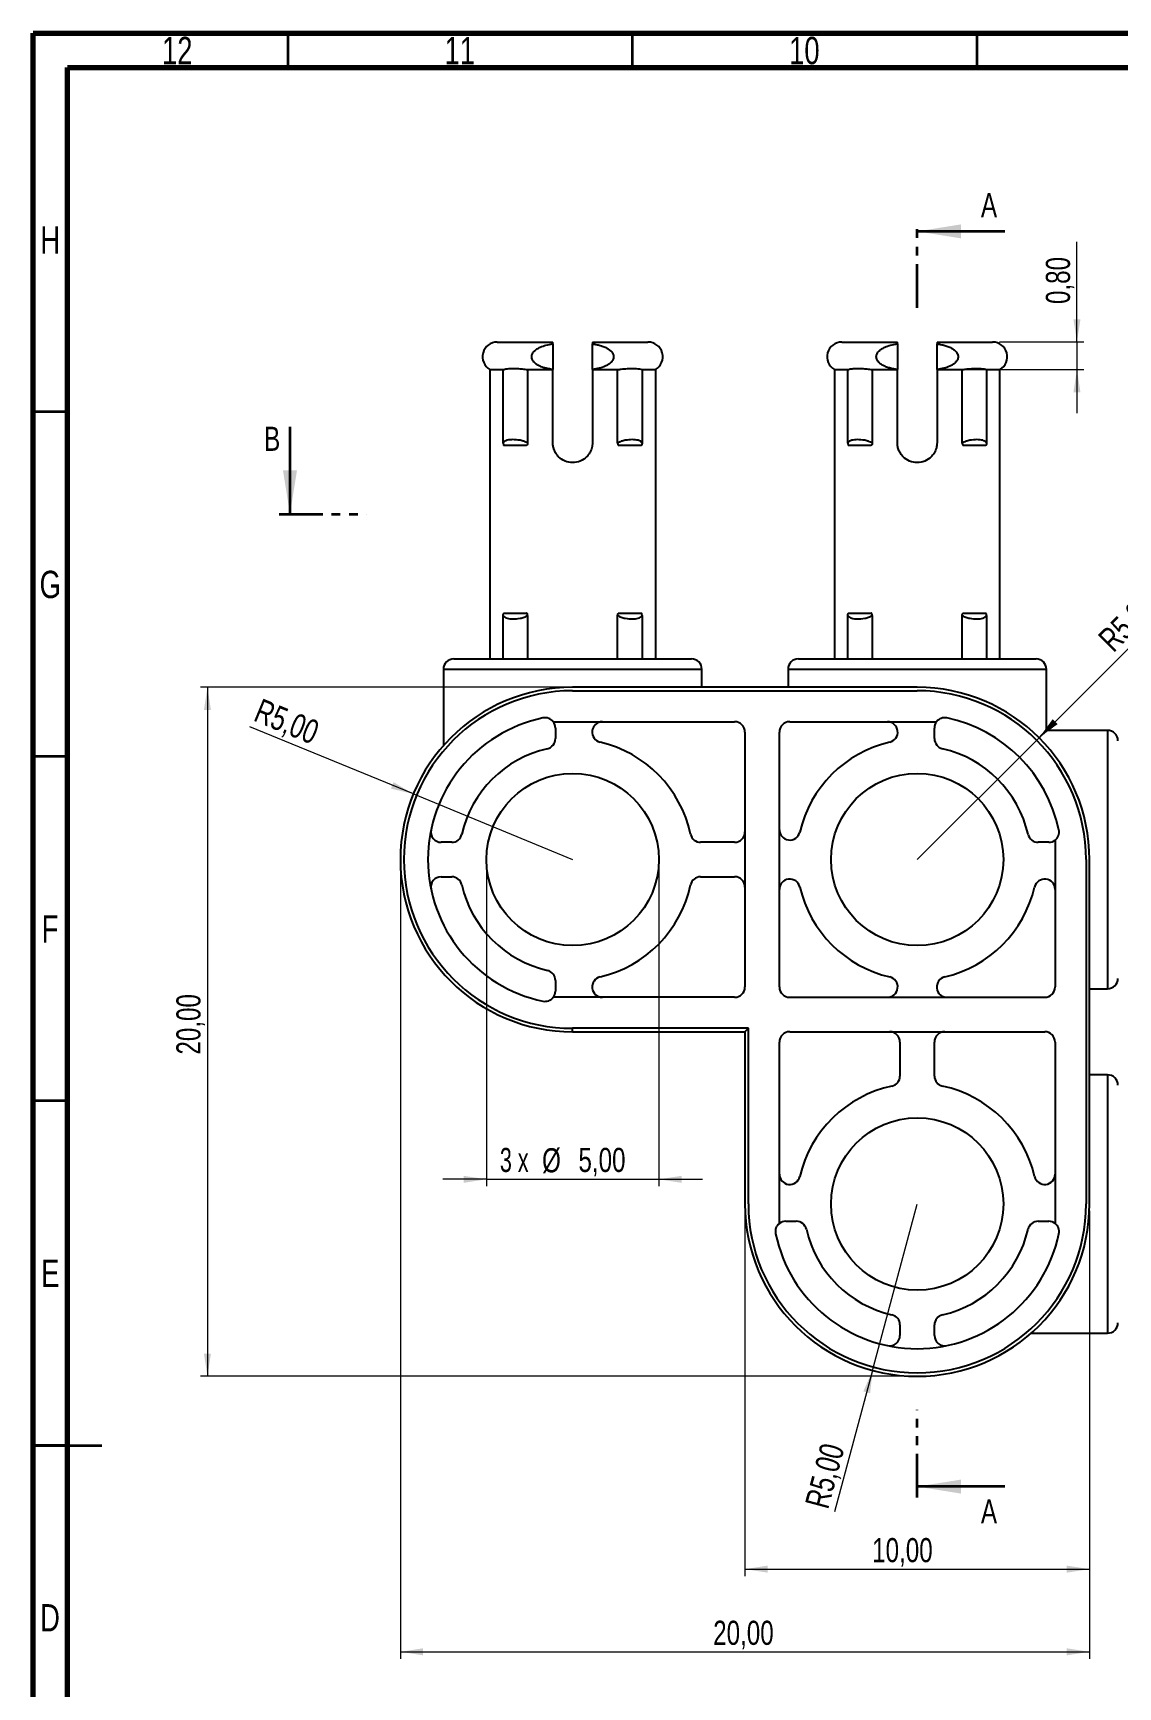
# Model space of a CAD drawing. Header units: millimetres. Extents: x 15 to 589, y 5 to 415.
# Drawn here: x 15 to 172.4, y 174.9 to 415 of the extents above; entities that cross this region are included whole.
import ezdxf

# ---------------------------------------------------------------- set-up
doc = ezdxf.new("R2010")
doc.units = ezdxf.units.MM
doc.linetypes.add('PHANTOM', pattern=[12.7, 6.35, -1.27, 1.27, -1.27, 1.27, -1.27])
doc.styles.add('SLDTEXTSTYLE0', font='TXT', dxfattribs={"width": 0.75})
doc.styles.add('SLDTEXTSTYLE5', font='TXT', dxfattribs={"width": 0.666667})
doc.dimstyles.new('SLDDIMSTYLE0', dxfattribs={"dimtxt": 3.5, "dimasz": 3.302, "dimexe": 0, "dimexo": 0.0625, "dimgap": 0.875, "dimtad": 1, "dimlfac": 0.2, "dimrnd": 1e-09, "dimzin": 12, "dimdsep": 46, "dimtxsty": 'SLDTEXTSTYLE0', "dimsah": 1, "dimcen": 0.09, "dimadec": 0, "dimazin": 3, "dimtfac": 1, "dimtofl": 0, "dimtmove": 0, "dimatfit": 3, "dimfxl": 0, "dimfrac": 2, "dimtolj": 1, "dimtzin": 12, "dimarcsym": 0})
doc.dimstyles.new('SLDDIMSTYLE1', dxfattribs={"dimtxt": 3.5, "dimasz": 3.302, "dimexe": 0, "dimexo": 0.0625, "dimgap": 0.875, "dimtad": 1, "dimlfac": 0.2, "dimrnd": 1e-09, "dimzin": 12, "dimdsep": 46, "dimtxsty": 'SLDTEXTSTYLE0', "dimsah": 1, "dimcen": 0, "dimadec": 0, "dimazin": 3, "dimtfac": 1, "dimtofl": 0, "dimtmove": 0, "dimatfit": 3, "dimfxl": 0, "dimfrac": 2, "dimtolj": 1, "dimtzin": 12, "dimarcsym": 0})
doc.dimstyles.new('SLDDIMSTYLE2', dxfattribs={"dimtxt": 3.5, "dimasz": 3.302, "dimexe": 0, "dimexo": 0.0625, "dimgap": 0.875, "dimtad": 1, "dimlfac": 0.2, "dimrnd": 1e-09, "dimzin": 12, "dimdsep": 46, "dimtxsty": 'SLDTEXTSTYLE0', "dimsah": 1, "dimcen": 0.09, "dimadec": 0, "dimazin": 3, "dimtfac": 1, "dimtmove": 0, "dimatfit": 0, "dimfxl": 0, "dimfrac": 2, "dimtolj": 1, "dimtzin": 12, "dimarcsym": 0})
doc.dimstyles.new('SLDDIMSTYLE3', dxfattribs={"dimtxt": 3.5, "dimasz": 3.302, "dimexe": 0, "dimexo": 0.0625, "dimgap": 0.875, "dimtad": 1, "dimlfac": 0.2, "dimrnd": 1e-09, "dimdsep": 46, "dimtxsty": 'SLDTEXTSTYLE0', "dimsah": 1, "dimcen": 0.09, "dimadec": 0, "dimazin": 2, "dimtfac": 1, "dimtmove": 0, "dimatfit": 0, "dimfxl": 0, "dimfrac": 2, "dimtolj": 1, "dimtzin": 12, "dimarcsym": 0})

# ---------------------------------------------------------------- blocks, each defined once
blk = doc.blocks.new('_D')
at = {"color": 7, "linetype": 'Continuous', "lineweight": 0}
for p, q in [((68.3, 294.03), (68.3, 179.03)), ((168.3, 244.03), (168.3, 179.03)), ((68.3, 180.03), (168.3, 180.03))]:
    blk.add_line(p, q, dxfattribs=at)
at = {"color": 7, "linetype": 'Continuous', "lineweight": 18}
for points in [[(68.3, 180.03), (71.6, 179.52), (71.6, 180.54)], [(168.3, 180.03), (165, 180.54), (165, 179.52)]]:
    blk.add_solid(points, dxfattribs=at)
at = {"color": 7, "linetype": 'Continuous', "lineweight": 18, "insert": (113.69, 184.54), "char_height": 3.5, "attachment_point": 1, "style": 'SLDTEXTSTYLE0'}
blk.add_mtext('20,00', dxfattribs=at)
blk = doc.blocks.new('_D_1')
at = {"color": 7, "linetype": 'Continuous', "lineweight": 0}
for q in [(46.43, 314.32), (93.3, 295.03)]:
    blk.add_line((70.18, 304.55), q, dxfattribs=at)
at = {"color": 7, "linetype": 'Continuous', "lineweight": 18}
blk.add_solid([(70.18, 304.55), (67.32, 306.27), (66.93, 305.33)], dxfattribs=at)
at = {"color": 7, "linetype": 'Continuous', "lineweight": 18, "insert": (48.15, 318.49), "char_height": 3.5, "attachment_point": 1, "rotation": 337.632, "style": 'SLDTEXTSTYLE0'}
blk.add_mtext('R5,00', dxfattribs=at)
blk = doc.blocks.new('_D_2')
at = {"color": 7, "linetype": 'Continuous', "lineweight": 0}
for q in [(180.9, 332.63), (143.3, 295.03)]:
    blk.add_line((160.98, 312.71), q, dxfattribs=at)
at = {"color": 7, "linetype": 'Continuous', "lineweight": 18}
blk.add_solid([(160.98, 312.71), (163.67, 314.69), (162.95, 315.4)], dxfattribs=at)
at = {"color": 7, "linetype": 'Continuous', "lineweight": 18, "insert": (169.31, 327.42), "char_height": 3.5, "attachment_point": 1, "rotation": 45, "style": 'SLDTEXTSTYLE0'}
blk.add_mtext('R5,00', dxfattribs=at)
blk = doc.blocks.new('_D_3')
at = {"color": 7, "linetype": 'Continuous', "lineweight": 0}
for q in [(143.3, 245.03), (131.32, 200.33)]:
    blk.add_line((136.83, 220.88), q, dxfattribs=at)
at = {"color": 7, "linetype": 'Continuous', "lineweight": 18}
blk.add_solid([(136.83, 220.88), (135.48, 217.83), (136.46, 217.56)], dxfattribs=at)
at = {"color": 7, "linetype": 'Continuous', "lineweight": 18, "insert": (126.97, 201.5), "char_height": 3.5, "attachment_point": 1, "rotation": 75, "style": 'SLDTEXTSTYLE0'}
blk.add_mtext('R5,00', dxfattribs=at)
blk = doc.blocks.new('_D_4')
at = {"color": 7, "linetype": 'Continuous', "lineweight": 0}
for p, q in [((118.3, 244.03), (118.3, 191.03)), ((168.3, 244.03), (168.3, 191.03)), ((118.3, 192.03), (168.3, 192.03))]:
    blk.add_line(p, q, dxfattribs=at)
at = {"color": 7, "linetype": 'Continuous', "lineweight": 18}
for points in [[(118.3, 192.03), (121.6, 191.52), (121.6, 192.54)], [(168.3, 192.03), (165, 192.54), (165, 191.52)]]:
    blk.add_solid(points, dxfattribs=at)
at = {"color": 7, "linetype": 'Continuous', "lineweight": 18, "insert": (136.76, 196.54), "char_height": 3.5, "attachment_point": 1, "style": 'SLDTEXTSTYLE0'}
blk.add_mtext('10,00', dxfattribs=at)
blk = doc.blocks.new('_D_5')
at = {"color": 7, "linetype": 'Continuous', "lineweight": 0}
for p, q in [((80.8, 294.03), (80.8, 247.62)), ((105.8, 294.03), (105.8, 247.62)), ((80.8, 248.62), (74.45, 248.62)), ((80.8, 248.62), (105.8, 248.62)), ((105.8, 248.62), (112.15, 248.62))]:
    blk.add_line(p, q, dxfattribs=at)
at = {"color": 7, "linetype": 'Continuous', "lineweight": 18}
for points in [[(80.8, 248.62), (77.5, 249.12), (77.5, 248.11)], [(105.8, 248.62), (109.1, 248.11), (109.1, 249.12)]]:
    blk.add_solid(points, dxfattribs=at)
at = {"color": 7, "linetype": 'Continuous', "lineweight": 18, "char_height": 3.5, "attachment_point": 1}
for s, insert, style in [('3 x', (82.74, 253.18), 'SLDTEXTSTYLE5'), ('%%c', (88.86, 253.13), 'SLDTEXTSTYLE0'), ('5,00', (94.14, 253.18), 'SLDTEXTSTYLE0')]:
    blk.add_mtext(s, dxfattribs=dict(at, insert=insert, style=style))
blk = doc.blocks.new('_D_6')
at = {"color": 7, "linetype": 'Continuous', "lineweight": 0}
for p, q in [((92.3, 320.03), (39.3, 320.03)), ((40.3, 320.03), (40.3, 220.03)), ((142.3, 220.03), (39.3, 220.03))]:
    blk.add_line(p, q, dxfattribs=at)
at = {"color": 7, "linetype": 'Continuous', "lineweight": 18}
for points in [[(40.3, 320.03), (39.79, 316.73), (40.81, 316.73)], [(40.3, 220.03), (40.81, 223.33), (39.79, 223.33)]]:
    blk.add_solid(points, dxfattribs=at)
at = {"color": 7, "linetype": 'Continuous', "lineweight": 18, "insert": (35.79, 266.72), "char_height": 3.5, "attachment_point": 1, "rotation": 90, "style": 'SLDTEXTSTYLE0'}
blk.add_mtext('20,00', dxfattribs=at)
blk = doc.blocks.new('_D_7')
at = {"color": 7, "linetype": 'Continuous', "lineweight": 0}
for p, q in [((166.48, 370.16), (166.48, 384.72)), ((155.23, 370.16), (167.48, 370.16)), ((166.48, 370.16), (166.48, 366.16)), ((147.17, 366.16), (167.48, 366.16)), ((166.48, 366.16), (166.48, 359.81))]:
    blk.add_line(p, q, dxfattribs=at)
at = {"color": 7, "linetype": 'Continuous', "lineweight": 18}
for points in [[(166.48, 370.16), (166.99, 373.46), (165.97, 373.46)], [(166.48, 366.16), (165.97, 362.86), (166.99, 362.86)]]:
    blk.add_solid(points, dxfattribs=at)
at = {"color": 7, "linetype": 'Continuous', "lineweight": 18, "insert": (161.97, 375.67), "char_height": 3.5, "attachment_point": 1, "rotation": 90, "style": 'SLDTEXTSTYLE0'}
blk.add_mtext('0,80', dxfattribs=at)

msp = doc.modelspace()

# ---------------------------------------------------------------- linework, layer by layer
at = {"color": 7, "linetype": 'Continuous', "lineweight": 70}
for p, q in [((15, 5), (15, 415)), ((15, 415), (589, 415)), ((20, 10), (20, 410)), ((20, 410), (584, 410))]:
    msp.add_line(p, q, dxfattribs=at)
at = {"color": 7, "linetype": 'Continuous', "lineweight": 35}
for p, q in [((52, 410), (52, 415)), ((102, 410), (102, 415)), ((152, 410), (152, 415)), ((155.9984, 386.2149), (143.2984, 386.2149)), ((20, 360), (15, 360)), ((52.2788, 357.8573), (52.2788, 345.1573)), ((20, 310), (15, 310)), ((20, 260), (15, 260)), ((15, 210), (25, 210)), ((20, 210), (15, 210)), ((155.9984, 204.0127), (143.2984, 204.0127))]:
    msp.add_line(p, q, dxfattribs=at)
at = {"color": 7, "linetype": 'PHANTOM', "lineweight": 35}
for p, q in [((143.2984, 375.1024), (143.2984, 387.8024)), ((50.6913, 345.1573), (63.3977, 345.1573)), ((143.2984, 202.4252), (143.2984, 215.1316))]:
    msp.add_line(p, q, dxfattribs=at)
at = {"color": 7, "linetype": 'Continuous', "lineweight": 25}
for p, q in [((82.3658, 370.1573), (90.4234, 370.1573)), ((90.4234, 369.8725), (90.4234, 366.1573)), ((96.1734, 370.1573), (104.231, 370.1573)), ((96.1734, 366.1573), (96.1734, 369.8725)), ((132.3658, 370.1573), (140.4234, 370.1573)), ((140.4234, 369.8725), (140.4234, 366.1573)), ((146.1734, 370.1573), (154.231, 370.1573)), ((146.1734, 366.1573), (146.1734, 369.8725)), ((81.2984, 366.1573), (81.2984, 324.1573)), ((81.2984, 366.1573), (83.2315, 366.1573)), ((83.2315, 355.4678), (83.2315, 366.1573)), ((86.7671, 366.1573), (90.4234, 366.1573)), ((86.7671, 366.1573), (86.7671, 355.4678)), ((90.4234, 355.5323), (90.4234, 366.1573)), ((96.1734, 366.1573), (99.8297, 366.1573)), ((96.1734, 366.1573), (96.1734, 355.5323)), ((99.8297, 355.4678), (99.8297, 366.1573)), ((103.3653, 366.1573), (105.2984, 366.1573)), ((103.3653, 366.1573), (103.3653, 355.4678)), ((105.2984, 366.1573), (105.2984, 324.1573)), ((131.2984, 366.1573), (133.2315, 366.1573)), ((131.2984, 366.1573), (131.2984, 324.1573)), ((133.2315, 355.4678), (133.2315, 366.1573)), ((136.7671, 366.1573), (140.4234, 366.1573)), ((136.7671, 366.1573), (136.7671, 355.4678)), ((140.4234, 355.5323), (140.4234, 366.1573)), ((146.1734, 366.1573), (149.8297, 366.1573)), ((146.1734, 366.1573), (146.1734, 355.5323)), ((149.8297, 355.4678), (149.8297, 366.1573)), ((153.3653, 366.1573), (155.2984, 366.1573)), ((153.3653, 366.1573), (153.3653, 355.4678)), ((155.2984, 324.1573), (155.2984, 366.1573)), ((83.2315, 324.1573), (83.2315, 330.4718)), ((86.7671, 330.4718), (86.7671, 324.1573)), ((99.8297, 324.1573), (99.8297, 330.4718)), ((103.3653, 330.4718), (103.3653, 324.1573)), ((133.2315, 324.1573), (133.2315, 330.4718)), ((136.7671, 330.4718), (136.7671, 324.1573)), ((149.8297, 324.1573), (149.8297, 330.4718)), ((153.3653, 330.4718), (153.3653, 324.1573)), ((76.0484, 324.1573), (93.2984, 324.1573)), ((93.2984, 324.1573), (110.5484, 324.1573)), ((126.0484, 324.1573), (160.5484, 324.1573)), ((74.5484, 322.6573), (74.5484, 311.5683)), ((74.5484, 322.6573), (93.2984, 322.6573)), ((112.0484, 320.0323), (112.0484, 322.6573)), ((124.5484, 322.6573), (124.5484, 320.0323)), ((143.2984, 322.6573), (162.0484, 322.6573)), ((162.0484, 313.7823), (162.0484, 322.6573)), ((143.2984, 320.0323), (93.2984, 320.0323)), ((93.2984, 319.5323), (143.2984, 319.5323)), ((90.4873, 315.0323), (116.7984, 315.0323)), ((124.7984, 315.0323), (146.1095, 315.0323)), ((90.7984, 314.1176), (90.7984, 312.5822)), ((118.2984, 313.5323), (118.2984, 276.5323)), ((123.2984, 276.5323), (123.2984, 313.5323)), ((145.7984, 312.5822), (145.7984, 314.1176)), ((170.9234, 313.7823), (162.0484, 313.7823)), ((170.9234, 313.7823), (170.9234, 295.0323)), ((163.2984, 297.8434), (163.2984, 276.5323)), ((75.7485, 297.5323), (74.2131, 297.5323)), ((116.7984, 297.5323), (111.8726, 297.5323)), ((162.3837, 297.5323), (160.8483, 297.5323)), ((167.7984, 295.0323), (167.7984, 245.0323)), ((168.2984, 245.0323), (168.2984, 295.0323)), ((74.2131, 292.5323), (75.7485, 292.5323)), ((111.8726, 292.5323), (116.7984, 292.5323)), ((90.7984, 277.4824), (90.7984, 275.947)), ((168.2984, 276.2823), (170.9234, 276.2823)), ((116.7984, 275.0323), (90.4873, 275.0323)), ((124.7984, 275.0323), (161.7984, 275.0323)), ((93.2984, 270.0323), (93.2984, 270.5323)), ((118.7984, 270.5323), (93.2984, 270.5323)), ((93.2984, 270.0323), (118.2984, 270.0323)), ((118.2984, 270.0323), (118.2984, 245.0323)), ((118.7984, 245.0323), (118.7984, 270.5323)), ((124.7984, 270.0323), (161.7984, 270.0323)), ((123.2984, 242.2212), (123.2984, 268.5323)), ((140.7984, 268.5323), (140.7984, 263.6065)), ((145.7984, 263.6065), (145.7984, 268.5323)), ((163.2984, 268.5323), (163.2984, 242.2212)), ((170.9234, 263.7823), (168.2984, 263.7823)), ((170.9234, 245.0323), (170.9234, 226.2823)), ((124.2131, 242.5323), (125.7485, 242.5323)), ((160.8483, 242.5323), (162.3837, 242.5323)), ((140.7984, 227.4824), (140.7984, 225.947)), ((145.7984, 225.947), (145.7984, 227.4824)), ((159.8343, 226.2823), (170.9234, 226.2823))]:
    msp.add_line(p, q, dxfattribs=at)
at = {"color": 8, "linetype": 'Continuous', "lineweight": 25}
for p, q in [((93.2984, 322.6573), (112.0484, 322.6573)), ((124.5484, 322.6573), (143.2984, 322.6573)), ((170.9234, 295.0323), (170.9234, 276.2823)), ((170.9234, 263.7823), (170.9234, 245.0323))]:
    msp.add_line(p, q, dxfattribs=at)
at = {"color": 7, "linetype": 'Continuous', "lineweight": 25, "flags": 128}
for points in [[(162.0484, 313.7823), (162.035, 313.7689), (161.9282, 313.6621), (161.7152, 313.4491), (161.3972, 313.1311), (160.9761, 312.71)], [(118.7984, 270.5323), (118.7008, 270.4348), (118.6071, 270.341), (118.5206, 270.2545), (118.4448, 270.1788), (118.3827, 270.1166), (118.3365, 270.0704), (118.308, 270.0419), (118.2984, 270.0323)]]:
    msp.add_lwpolyline(points, dxfattribs=at)
at = {"color": 7, "linetype": 'Continuous', "lineweight": 25}
for centre in [(93.2984, 295.0323), (143.2984, 295.0323), (143.2984, 245.0323)]:
    msp.add_circle(centre, 12.5, dxfattribs=at)
for centre, radius, start, end in [((82.3658, 368.0149), 2.1424, 90, 240.116902), ((104.231, 368.0149), 2.1424, 299.883098, 90), ((132.3658, 368.0149), 2.1424, 90, 240.116902), ((154.231, 368.0149), 2.1424, 299.883098, 90), ((76.0484, 322.6573), 1.5, 90, 180), ((110.5484, 322.6573), 1.5, 0, 90), ((126.0484, 322.6573), 1.5, 90, 180), ((160.5484, 322.6573), 1.5, 0, 90), ((93.2984, 295.0323), 25, 90, 270), ((93.2984, 295.0323), 24.5, 90, 270), ((143.2984, 295.0323), 25, 0, 90), ((143.2984, 295.0323), 24.5, 0, 90), ((93.2984, 295.0323), 21, 101.837004, 258.162996), ((89.2984, 314.1176), 1.5, 37.573371, 101.837004), ((89.2984, 314.1176), 1.5, 0, 37.573371), ((97.6285, 313.5323), 1.5, 90, 256.826449), ((116.7984, 313.5323), 1.5, 0, 90), ((124.7984, 313.5323), 1.5, 90, 180), ((138.9683, 313.5323), 1.5, 283.173551, 90), ((147.2984, 314.1176), 1.5, 142.426629, 180), ((147.2984, 314.1176), 1.5, 78.162996, 142.426629), ((143.2984, 295.0323), 21, 11.837004, 78.162996), ((89.2984, 312.5822), 1.5, 282.839588, 0), ((147.2984, 312.5822), 1.5, 180, 257.160412), ((170.9234, 312.2823), 1.5, 0, 90), ((93.2984, 295.0323), 16.5, 102.839588, 167.160412), ((93.2984, 295.0323), 17.5, 12.153197, 76.826449), ((143.2984, 295.0323), 17.5, 103.173551, 166.826449), ((143.2984, 295.0323), 16.5, 12.839588, 77.160412), ((74.2131, 299.0323), 1.5, 168.162996, 270), ((75.7485, 299.0323), 1.5, 270, 347.160412), ((111.8726, 299.0323), 1.5, 192.153197, 270), ((116.7984, 299.0323), 1.5, 270, 0), ((124.7984, 299.3624), 1.5, 180, 346.826449), ((160.8483, 299.0323), 1.5, 192.839588, 270), ((162.3837, 299.0323), 1.5, 270, 307.573371), ((162.3837, 299.0323), 1.5, 307.573371, 11.837004), ((74.2131, 291.0323), 1.5, 90, 191.837004), ((75.7485, 291.0323), 1.5, 12.839588, 90), ((93.2984, 295.0323), 16.5, 192.839588, 257.160412), ((93.2984, 295.0323), 17.5, 283.173551, 347.846803), ((111.8726, 291.0323), 1.5, 90, 167.846803), ((116.7984, 291.0323), 1.5, 0, 90), ((124.7984, 290.7022), 1.5, 13.173551, 180), ((143.2984, 295.0323), 17.5, 193.173551, 256.826449), ((143.2984, 295.0323), 17.5, 283.173551, 346.826449), ((161.7984, 290.7022), 1.5, 0, 166.826449), ((89.2984, 277.4824), 1.5, 0, 77.160412), ((97.6285, 276.5323), 1.5, 103.173551, 270), ((116.7984, 276.5323), 1.5, 270, 0), ((124.7984, 276.5323), 1.5, 180, 270), ((138.9683, 276.5323), 1.5, 270, 76.826449), ((147.6285, 276.5323), 1.5, 103.173551, 270), ((161.7984, 276.5323), 1.5, 270, 0), ((170.9234, 277.7823), 1.5, 270, 0), ((89.2984, 275.947), 1.5, 258.162996, 322.426629), ((89.2984, 275.947), 1.5, 322.426629, 360), ((124.7984, 268.5323), 1.5, 90, 180), ((139.2984, 268.5323), 1.5, 0, 90), ((147.2984, 268.5323), 1.5, 90, 180), ((161.7984, 268.5323), 1.5, 0, 90), ((143.2984, 245.0323), 17.5, 102.153197, 166.826449), ((139.2984, 263.6065), 1.5, 282.153197, 0), ((147.2984, 263.6065), 1.5, 180, 257.846803), ((143.2984, 245.0323), 17.5, 13.173551, 77.846803), ((170.9234, 262.2823), 1.5, 0, 90), ((124.7984, 249.3624), 1.5, 180, 346.826449), ((161.7984, 249.3624), 1.5, 193.173551, 0), ((143.2984, 245.0323), 25, 180, 0), ((143.2984, 245.0323), 24.5, 180, 0), ((124.2131, 241.0323), 1.5, 90, 127.573371), ((125.7485, 241.0323), 1.5, 12.839588, 90), ((160.8483, 241.0323), 1.5, 90, 167.160412), ((162.3837, 241.0323), 1.5, 52.426629, 90), ((124.2131, 241.0323), 1.5, 127.573371, 191.837004), ((143.2984, 245.0323), 21, 191.837004, 348.162996), ((143.2984, 245.0323), 16.5, 192.839588, 257.160412), ((143.2984, 245.0323), 16.5, 282.839588, 347.160412), ((162.3837, 241.0323), 1.5, 348.162996, 52.426629), ((139.2984, 227.4824), 1.5, 0, 77.160412), ((147.2984, 227.4824), 1.5, 102.839588, 180), ((139.2984, 225.947), 1.5, 258.162996, 0), ((147.2984, 225.947), 1.5, 180, 281.837004), ((170.9234, 227.7823), 1.5, 270, 0)]:
    msp.add_arc(centre, radius, start, end, dxfattribs=at)
for points, knots in [([(90.4234, 366.1573), (90.1971, 366.1921), (89.7615, 366.259), (89.1434, 366.4137), (88.5961, 366.613), (88.1335, 366.8543), (87.7393, 367.1589), (87.4449, 367.5402), (87.3257, 368.0148), (87.4449, 368.4895), (87.7392, 368.8708), (88.1334, 369.1755), (88.6882, 369.4643), (89.4623, 369.7185), (90.0906, 369.8192), (90.4234, 369.8725)], [0, 0, 0, 0, 0.089285275, 0.171810743, 0.248072314, 0.316001712, 0.374475745, 0.441354166, 0.500058007, 0.5587308, 0.625641107, 0.684086061, 0.752044606, 0.868653369, 1, 1, 1, 1]), ([(90.4234, 369.8725), (90.4234, 369.9137), (90.4233, 369.998), (90.4232, 370.0858), (90.4233, 370.146), (90.4234, 370.1535), (90.4234, 370.1573)], [0, 0, 0, 0, 0.23562333, 0.48086432, 0.7356797, 1, 1, 1, 1]), ([(96.1734, 370.1573), (96.1734, 370.1535), (96.1735, 370.146), (96.1736, 370.0858), (96.1735, 369.998), (96.1734, 369.9137), (96.1734, 369.8725)], [0, 0, 0, 0, 0.264320297, 0.519135685, 0.764376673, 1, 1, 1, 1]), ([(96.1734, 369.8725), (96.3997, 369.8377), (96.8353, 369.7707), (97.4534, 369.616), (98.0006, 369.4168), (98.4633, 369.1755), (98.8575, 368.8709), (99.1518, 368.4896), (99.2711, 368.015), (99.1519, 367.5402), (98.8576, 367.159), (98.4634, 366.8543), (97.9086, 366.5655), (97.1345, 366.3113), (96.5062, 366.2106), (96.1734, 366.1573)], [0, 0, 0, 0, 0.08928528, 0.17181074, 0.24807231, 0.31600171, 0.37447574, 0.44135417, 0.50005801, 0.5587308, 0.62564111, 0.68408606, 0.75204461, 0.86865337, 1, 1, 1, 1]), ([(140.4234, 366.1573), (140.1971, 366.1921), (139.7615, 366.259), (139.1434, 366.4137), (138.5961, 366.613), (138.1335, 366.8543), (137.7393, 367.1589), (137.4449, 367.5402), (137.3257, 368.0148), (137.4449, 368.4895), (137.7392, 368.8708), (138.1334, 369.1755), (138.6882, 369.4643), (139.4623, 369.7185), (140.0906, 369.8192), (140.4234, 369.8725)], [0, 0, 0, 0, 0.08928528, 0.17181074, 0.24807231, 0.31600171, 0.37447574, 0.44135417, 0.50005801, 0.5587308, 0.62564111, 0.68408606, 0.75204461, 0.86865337, 1, 1, 1, 1]), ([(140.4234, 369.8725), (140.4234, 369.9137), (140.4233, 369.998), (140.4232, 370.0858), (140.4233, 370.146), (140.4234, 370.1535), (140.4234, 370.1573)], [0, 0, 0, 0, 0.23562333, 0.48086432, 0.7356797, 1, 1, 1, 1]), ([(146.1734, 370.1573), (146.1734, 370.1535), (146.1735, 370.146), (146.1736, 370.0858), (146.1735, 369.998), (146.1734, 369.9137), (146.1734, 369.8725)], [0, 0, 0, 0, 0.264320297, 0.519135685, 0.764376673, 1, 1, 1, 1]), ([(146.1734, 369.8725), (146.3997, 369.8377), (146.8353, 369.7707), (147.4534, 369.616), (148.0006, 369.4168), (148.4633, 369.1755), (148.8575, 368.8709), (149.1518, 368.4896), (149.2711, 368.015), (149.1519, 367.5402), (148.8576, 367.159), (148.4634, 366.8543), (147.9086, 366.5655), (147.1345, 366.3113), (146.5062, 366.2106), (146.1734, 366.1573)], [0, 0, 0, 0, 0.08928528, 0.17181074, 0.24807231, 0.31600171, 0.37447574, 0.44135417, 0.50005801, 0.5587308, 0.62564111, 0.68408606, 0.75204461, 0.86865337, 1, 1, 1, 1]), ([(83.2315, 366.1573), (83.3037, 366.1772), (83.4465, 366.2165), (83.712, 366.2647), (84.0068, 366.3005), (84.3306, 366.3219), (84.7492, 366.3291), (85.2942, 366.308), (85.9898, 366.2484), (86.505, 366.188), (86.7671, 366.1573)], [0, 0, 0, 0, 0.10706793, 0.21195865, 0.31466033, 0.41519349, 0.51360927, 0.6700072, 0.83211922, 1, 1, 1, 1]), ([(99.8297, 366.1573), (99.9977, 366.1772), (100.3303, 366.2165), (100.7995, 366.2647), (101.2378, 366.3005), (101.6422, 366.3219), (102.087, 366.3291), (102.5533, 366.308), (103.0182, 366.2484), (103.2482, 366.188), (103.3653, 366.1573)], [0, 0, 0, 0, 0.10706793, 0.21195865, 0.31466033, 0.41519349, 0.51360927, 0.6700072, 0.83211922, 1, 1, 1, 1]), ([(133.2315, 366.1573), (133.3037, 366.1772), (133.4465, 366.2165), (133.712, 366.2647), (134.0068, 366.3005), (134.3306, 366.3219), (134.7492, 366.3291), (135.2942, 366.308), (135.9898, 366.2484), (136.505, 366.188), (136.7671, 366.1573)], [0, 0, 0, 0, 0.10706793, 0.21195865, 0.31466033, 0.41519349, 0.51360927, 0.6700072, 0.83211922, 1, 1, 1, 1]), ([(149.8297, 366.1573), (149.9977, 366.1772), (150.3303, 366.2165), (150.7995, 366.2647), (151.2378, 366.3005), (151.6422, 366.3219), (152.087, 366.3291), (152.5533, 366.308), (153.0182, 366.2484), (153.2482, 366.188), (153.3653, 366.1573)], [0, 0, 0, 0, 0.10706793, 0.21195865, 0.31466033, 0.41519349, 0.51360927, 0.6700072, 0.83211922, 1, 1, 1, 1]), ([(83.2317, 355.4671), (83.2312, 355.4562), (83.2295, 355.4193), (83.2382, 355.3465), (83.258, 355.2522), (83.2909, 355.1726), (83.3202, 355.1602), (83.3271, 355.1573)], [0, 0, 0, 0, 0.0869291, 0.29204195, 0.57622947, 0.90034415, 1, 1, 1, 1]), ([(86.7658, 355.4661), (86.6207, 355.5919), (86.4317, 355.6732), (86.0595, 355.8041), (85.8687, 355.8498), (85.3104, 355.9554), (84.9566, 355.9839), (84.3157, 355.9822), (84.0288, 355.9601), (83.6697, 355.854), (83.5618, 355.8055), (83.3732, 355.6719), (83.2898, 355.5925), (83.2317, 355.467)], [0, 0, 0, 0, 0.125, 0.125, 0.25, 0.25, 0.5, 0.5, 0.75, 0.75, 0.875, 0.875, 1, 1, 1, 1]), ([(86.7663, 355.4658), (86.7644, 355.4271), (86.7608, 355.3542), (86.7291, 355.2585), (86.6876, 355.1992), (86.6519, 355.1652), (86.6308, 355.1596), (86.622, 355.1573)], [0, 0, 0, 0, 0.305699629, 0.577076371, 0.796233868, 0.915582064, 1, 1, 1, 1]), ([(96.1734, 355.5323), (96.1687, 355.4062), (96.1593, 355.1551), (96.0828, 354.7843), (95.9415, 354.3686), (95.7042, 353.9231), (95.2267, 353.3432), (94.431, 352.808), (93.2984, 352.582), (92.1657, 352.808), (91.3703, 353.3432), (90.8923, 353.9231), (90.6276, 354.4234), (90.455, 354.966), (90.4339, 355.3436), (90.4234, 355.5323)], [0, 0, 0, 0, 0.04185608, 0.08338532, 0.12534784, 0.18785925, 0.25071204, 0.37546321, 0.50005848, 0.62465374, 0.74940491, 0.81222945, 0.87476908, 0.93743033, 1, 1, 1, 1]), ([(99.8311, 355.4664), (99.8297, 355.4554), (99.8248, 355.4185), (99.841, 355.346), (99.8707, 355.2522), (99.9201, 355.1727), (99.9642, 355.1603), (99.9747, 355.1573)], [0, 0, 0, 0, 0.08770346, 0.292370188, 0.575267006, 0.898276717, 1, 1, 1, 1]), ([(103.3649, 355.4662), (103.3068, 355.592), (103.2238, 355.6732), (103.0348, 355.8044), (102.9265, 355.8503), (102.567, 355.9552), (102.281, 355.9837), (101.6412, 355.9864), (101.2878, 355.956), (100.7285, 355.8496), (100.5371, 355.804), (100.1645, 355.6733), (99.9759, 355.5921), (99.831, 355.4662)], [0, 0, 0, 0, 0.125, 0.125, 0.25, 0.25, 0.5, 0.5, 0.75, 0.75, 0.875, 0.875, 1, 1, 1, 1]), ([(103.3648, 355.4658), (103.3636, 355.4272), (103.3613, 355.3542), (103.3406, 355.2586), (103.3133, 355.1992), (103.2896, 355.1652), (103.2755, 355.1596), (103.2697, 355.1573)], [0, 0, 0, 0, 0.30553907, 0.57694384, 0.79614106, 0.91553182, 1, 1, 1, 1]), ([(133.232, 355.4664), (133.2314, 355.4554), (133.2295, 355.4185), (133.2382, 355.346), (133.258, 355.2522), (133.2908, 355.1727), (133.3201, 355.1603), (133.3271, 355.1573)], [0, 0, 0, 0, 0.08770286, 0.29237039, 0.57526851, 0.89827793, 1, 1, 1, 1]), ([(136.7658, 355.4662), (136.6207, 355.592), (136.4312, 355.6732), (136.0599, 355.8044), (135.8698, 355.8503), (135.3113, 355.9552), (134.9553, 355.9838), (134.3163, 355.9864), (134.0314, 355.956), (133.6711, 355.8496), (133.5621, 355.804), (133.3725, 355.6733), (133.2899, 355.5921), (133.2319, 355.4662)], [0, 0, 0, 0, 0.125, 0.125, 0.25, 0.25, 0.5, 0.5, 0.75, 0.75, 0.875, 0.875, 1, 1, 1, 1]), ([(136.7664, 355.4659), (136.7645, 355.4272), (136.761, 355.3542), (136.7292, 355.2586), (136.6877, 355.1992), (136.6519, 355.1652), (136.6308, 355.1596), (136.622, 355.1573)], [0, 0, 0, 0, 0.30553967, 0.576944726, 0.796141731, 0.915532087, 1, 1, 1, 1]), ([(146.1734, 355.5323), (146.1687, 355.4062), (146.1593, 355.1551), (146.0828, 354.7843), (145.9415, 354.3686), (145.7042, 353.9231), (145.2267, 353.3432), (144.431, 352.808), (143.2984, 352.582), (142.1657, 352.808), (141.3703, 353.3432), (140.8923, 353.9231), (140.6276, 354.4234), (140.455, 354.966), (140.4339, 355.3436), (140.4234, 355.5323)], [0, 0, 0, 0, 0.04185608, 0.08338532, 0.12534784, 0.18785925, 0.25071204, 0.37546321, 0.50005848, 0.62465374, 0.74940491, 0.81222945, 0.87476908, 0.93743033, 1, 1, 1, 1]), ([(149.8311, 355.4664), (149.8297, 355.4554), (149.8248, 355.4185), (149.841, 355.346), (149.8707, 355.2522), (149.9201, 355.1727), (149.9642, 355.1603), (149.9747, 355.1573)], [0, 0, 0, 0, 0.08770217, 0.29237061, 0.57527018, 0.89827851, 1, 1, 1, 1]), ([(153.3649, 355.4662), (153.3068, 355.592), (153.2238, 355.6732), (153.0348, 355.8044), (152.9265, 355.8503), (152.5669, 355.9552), (152.2809, 355.9838), (151.6412, 355.9865), (151.2878, 355.956), (150.7285, 355.8496), (150.5371, 355.804), (150.1645, 355.6733), (149.9759, 355.5921), (149.8309, 355.4662)], [0, 0, 0, 0, 0.125, 0.125, 0.25, 0.25, 0.5, 0.5, 0.75, 0.75, 0.875, 0.875, 1, 1, 1, 1]), ([(153.3648, 355.4659), (153.3636, 355.4272), (153.3613, 355.3542), (153.3406, 355.2586), (153.3133, 355.1992), (153.2896, 355.1652), (153.2755, 355.1596), (153.2697, 355.1573)], [0, 0, 0, 0, 0.30554035, 0.57694574, 0.79614249, 0.91553239, 1, 1, 1, 1]), ([(83.232, 330.4738), (83.2333, 330.5125), (83.2356, 330.5855), (83.2562, 330.6811), (83.2835, 330.7404), (83.3072, 330.7744), (83.3213, 330.78), (83.3271, 330.7823)], [0, 0, 0, 0, 0.30570333, 0.5770744, 0.79623259, 0.91558254, 1, 1, 1, 1]), ([(83.232, 330.4735), (83.2899, 330.3477), (83.3725, 330.2664), (83.5624, 330.1355), (83.6715, 330.0898), (84.0311, 329.9842), (84.3142, 329.9558), (84.9539, 329.9575), (85.3156, 329.9796), (85.8732, 330.0856), (86.061, 330.1341), (86.4302, 330.2677), (86.621, 330.3471), (86.7665, 330.4726)], [0, 0, 0, 0, 0.125, 0.125, 0.25, 0.25, 0.5, 0.5, 0.75, 0.75, 0.875, 0.875, 1, 1, 1, 1]), ([(86.7664, 330.4725), (86.7677, 330.4835), (86.7722, 330.5203), (86.7561, 330.5931), (86.7262, 330.6874), (86.6765, 330.767), (86.6324, 330.7794), (86.622, 330.7823)], [0, 0, 0, 0, 0.08692913, 0.29204177, 0.57622908, 0.90034399, 1, 1, 1, 1]), ([(99.8305, 330.4738), (99.8324, 330.5125), (99.836, 330.5855), (99.8677, 330.6811), (99.9092, 330.7404), (99.9449, 330.7744), (99.966, 330.78), (99.9747, 330.7823)], [0, 0, 0, 0, 0.30570357, 0.57707476, 0.79623286, 0.91558266, 1, 1, 1, 1]), ([(99.831, 330.4735), (99.9761, 330.3477), (100.1651, 330.2664), (100.5373, 330.1355), (100.728, 330.0898), (101.2864, 329.9842), (101.6402, 329.9558), (102.2811, 329.9575), (102.568, 329.9796), (102.9271, 330.0856), (103.035, 330.1341), (103.2236, 330.2677), (103.3069, 330.3471), (103.3651, 330.4726)], [0, 0, 0, 0, 0.125, 0.125, 0.25, 0.25, 0.5, 0.5, 0.75, 0.75, 0.875, 0.875, 1, 1, 1, 1]), ([(103.365, 330.4725), (103.3655, 330.4835), (103.3673, 330.5203), (103.3586, 330.5931), (103.3388, 330.6874), (103.3058, 330.767), (103.2766, 330.7794), (103.2697, 330.7823)], [0, 0, 0, 0, 0.08692897, 0.29204182, 0.57622949, 0.90034413, 1, 1, 1, 1]), ([(133.232, 330.4738), (133.2333, 330.5125), (133.2356, 330.5855), (133.2562, 330.6811), (133.2835, 330.7404), (133.3072, 330.7744), (133.3213, 330.78), (133.3271, 330.7823)], [0, 0, 0, 0, 0.305704081, 0.577075522, 0.796233439, 0.915582887, 1, 1, 1, 1]), ([(133.232, 330.4735), (133.2899, 330.3477), (133.3725, 330.2664), (133.5624, 330.1355), (133.6715, 330.0898), (134.0311, 329.9842), (134.3142, 329.9558), (134.9539, 329.9574), (135.3156, 329.9796), (135.8732, 330.0856), (136.061, 330.1341), (136.4302, 330.2677), (136.621, 330.3471), (136.7665, 330.4726)], [0, 0, 0, 0, 0.125, 0.125, 0.25, 0.25, 0.5, 0.5, 0.75, 0.75, 0.875, 0.875, 1, 1, 1, 1]), ([(136.7664, 330.4725), (136.7677, 330.4835), (136.7722, 330.5203), (136.7561, 330.5931), (136.7262, 330.6874), (136.6765, 330.767), (136.6324, 330.7794), (136.622, 330.7823)], [0, 0, 0, 0, 0.08692862, 0.29204194, 0.57623034, 0.90034443, 1, 1, 1, 1]), ([(149.8304, 330.4738), (149.8322, 330.5124), (149.8358, 330.5854), (149.8676, 330.6811), (149.9091, 330.7404), (149.9449, 330.7744), (149.966, 330.78), (149.9747, 330.7823)], [0, 0, 0, 0, 0.30554315, 0.57694267, 0.79614038, 0.91553251, 1, 1, 1, 1]), ([(149.831, 330.4734), (149.9761, 330.3476), (150.1656, 330.2664), (150.5369, 330.1352), (150.7269, 330.0893), (151.2854, 329.9844), (151.6415, 329.9559), (152.2805, 329.9532), (152.5654, 329.9836), (152.9257, 330.0901), (153.0346, 330.1356), (153.2243, 330.2663), (153.3069, 330.3475), (153.3649, 330.4734)], [0, 0, 0, 0, 0.125, 0.125, 0.25, 0.25, 0.5, 0.5, 0.75, 0.75, 0.875, 0.875, 1, 1, 1, 1]), ([(153.3648, 330.4732), (153.3654, 330.4843), (153.3672, 330.5211), (153.3585, 330.5937), (153.3388, 330.6874), (153.306, 330.7669), (153.2767, 330.7793), (153.2697, 330.7823)], [0, 0, 0, 0, 0.08770307, 0.2923704, 0.57526812, 0.89827769, 1, 1, 1, 1])]:
    msp.add_open_spline(points, degree=3, knots=knots, dxfattribs=at)
for points in [[(86.622, 355.1573), (85.3231, 355.1573), (84.1968, 355.1573), (83.3271, 355.1573)], [(103.2697, 355.1573), (102.4, 355.1573), (101.2736, 355.1573), (99.9748, 355.1573)], [(136.622, 355.1573), (135.3231, 355.1573), (134.1968, 355.1573), (133.3271, 355.1573)], [(153.2697, 355.1573), (152.4, 355.1573), (151.2736, 355.1573), (149.9748, 355.1573)], [(83.3271, 330.7823), (84.1968, 330.7823), (85.3231, 330.7823), (86.622, 330.7823)], [(99.9748, 330.7823), (101.2736, 330.7823), (102.4, 330.7823), (103.2697, 330.7823)], [(133.3271, 330.7823), (134.1968, 330.7823), (135.3231, 330.7823), (136.622, 330.7823)], [(149.9748, 330.7823), (151.2736, 330.7823), (152.4, 330.7823), (153.2697, 330.7823)]]:
    msp.add_open_spline(points, degree=3, dxfattribs=at)
at = {"color": 7, "linetype": 'Continuous', "lineweight": 35}
for points in [[(143.2984, 386.2149), (149.6484, 385.1989), (149.6484, 387.2309)], [(52.2788, 345.1573), (53.2948, 351.5073), (51.2628, 351.5073)], [(143.2984, 204.0127), (149.6484, 202.9967), (149.6484, 205.0287)]]:
    msp.add_solid(points, dxfattribs=at)

# ---------------------------------------------------------------- texts
at = {"color": 7, "linetype": 'Continuous', "lineweight": 0, "attachment_point": 2, "style": 'SLDTEXTSTYLE0'}
for s, insert, char_height in [('12', (35.9201, 414.4521), 3.96875), ('11', (76.9201, 414.4521), 3.96875), ('10', (126.9201, 414.4521), 3.96875), ('H', (17.4904, 386.9521), 3.9687), ('G', (17.4867, 336.9521), 3.9687), ('F', (17.4577, 286.9521), 3.9687), ('E', (17.5078, 236.9521), 3.9687), ('D', (17.4527, 186.9521), 3.9687)]:
    msp.add_mtext(s, dxfattribs=dict(at, insert=insert, char_height=char_height))
at = {"color": 7, "linetype": 'Continuous', "char_height": 3.5, "attachment_point": 1, "style": 'SLDTEXTSTYLE0'}
for s, insert in [('A', (152.5469, 391.772)), ('B', (48.5279, 357.8573)), ('A', (152.5469, 202.1622))]:
    msp.add_mtext(s, dxfattribs=dict(at, insert=insert))

# ---------------------------------------------------------------- dimensions: what is measured, and where the dimension line sits
at = {"color": 7, "linetype": 'Continuous', "lineweight": 18}
for base, p1, p2, dimstyle, picture, middle in [((166.4827, 366.1573), (154.231, 370.1573), (146.1734, 366.1573), 'SLDDIMSTYLE3', '_D_7', (166.4827, 380.1954)), ((40.2984, 220.0323), (93.2984, 320.0323), (143.2984, 220.0323), 'SLDDIMSTYLE0', '_D_6', (40.2984, 272.5377))]:
    dim = msp.add_linear_dim(base=base, p1=p1, p2=p2, angle=90, dimstyle=dimstyle, dxfattribs=at)
    dim.commit()
    dim.dimension.update_dxf_attribs({"geometry": picture, "text_midpoint": middle, "dimtype": 160})
for center, mpoint, picture, middle in [((143.2984, 295.0323), (160.9761, 312.71), '_D_2', (176.7563, 328.4902)), ((93.2984, 295.0323), (70.1794, 304.5462), '_D_1', (51.8479, 312.0899)), ((143.2984, 245.0323), (136.8279, 220.8842), '_D_3', (132.8345, 205.9807))]:
    dim = msp.add_radius_dim(center=center, mpoint=mpoint, dimstyle='SLDDIMSTYLE1', dxfattribs=at)
    dim.commit()
    dim.dimension.update_dxf_attribs({"geometry": picture, "text_midpoint": middle, "dimtype": 164})
for base, p1, picture, middle in [((168.2984, 180.0323), (68.2984, 295.0323), '_D', (119.509, 180.0323)), ((168.2984, 192.0323), (118.2984, 245.0323), '_D_4', (142.5822, 192.0323))]:
    dim = msp.add_linear_dim(base=base, p1=p1, p2=(168.2984, 245.0323), dimstyle='SLDDIMSTYLE0', dxfattribs=at)
    dim.commit()
    dim.dimension.update_dxf_attribs({"geometry": picture, "text_midpoint": middle, "dimtype": 160})
dim = msp.add_linear_dim(base=(105.7984, 248.6155), p1=(80.7984, 295.0323), p2=(105.7984, 295.0323), text='3 x%%c<>', dimstyle='SLDDIMSTYLE2', dxfattribs=at)
dim.commit()
dim.dimension.update_dxf_attribs({"geometry": '_D_5', "text_midpoint": (92.9634, 248.6155), "dimtype": 160})

doc.saveas('drawing.dxf')
